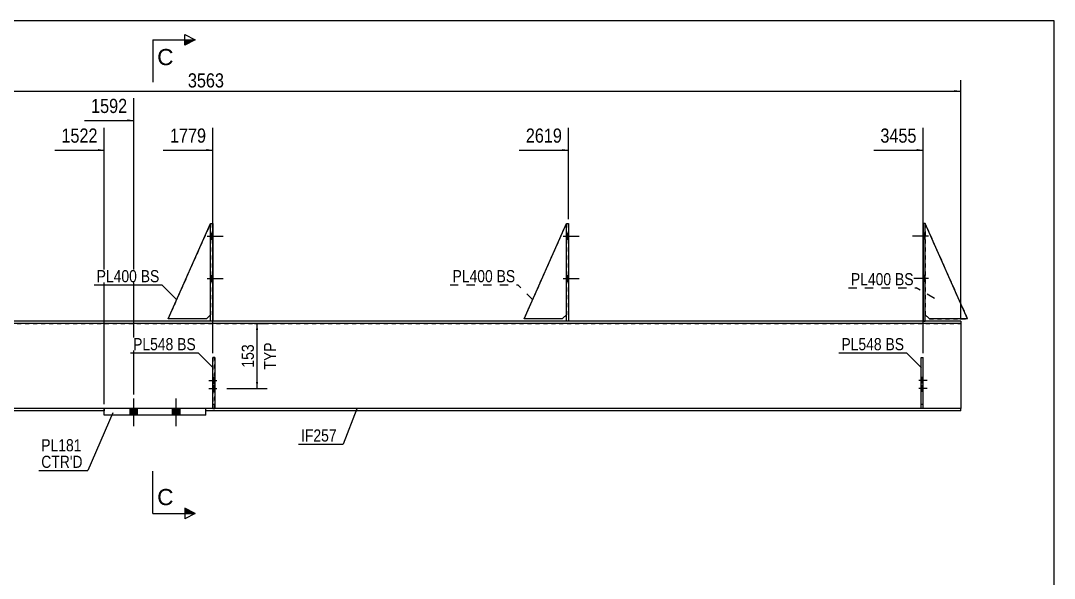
# Model space of a CAD drawing. Header units: millimetres. Extents: x -26 to 376, y -196 to 81.
# Drawn here: x 132.5 to 376.5, y -50.1 to 81.5 of the extents above; entities that cross this region are included whole.
import ezdxf

# ---------------------------------------------------------------- set-up
doc = ezdxf.new("R2010")
doc.units = ezdxf.units.MM
doc.linetypes.add('DXK_LINE_DOT1', pattern=[1.8814, 0.9407, -0.9407])
doc.linetypes.add('DXK_LINE_DOT2', pattern=[3.9198, 1.9599, -1.9599])
doc.styles.add('Arial', font='ARIAL.TTF', dxfattribs={"height": 0.2})
doc.styles.add('Arial Narrow', font='ARIALN.TTF', dxfattribs={"height": 0.2})

# ---------------------------------------------------------------- blocks, each defined once
blk = doc.blocks.new('Unknown-626819580-1211')
at = {"color": 5, "linetype": 'Continuous'}
for p, q in [((376.47, 81.47), (-23.53, 81.47)), ((376.47, -195.53), (376.47, 81.47))]:
    blk.add_line(p, q, dxfattribs=at)
blk = doc.blocks.new('Part-626819580-2484 - 1646')
at = {"color": 2, "linetype": 'Continuous'}
for p, q in [((345.01, -10), (345.01, 2)), ((345.01, 2), (345.51, 2)), ((345.51, -10), (345.51, 2)), ((345.51, -10), (345.01, -10))]:
    blk.add_line(p, q, dxfattribs=at)
blk = doc.blocks.new('Bolt-626819580-1850 - 1646')
at = {"linetype": 'Continuous'}
for points in [[(177.82, 29.93), (177.82, 31.33), (177.32, 31.33), (177.32, 29.93)], [(177.82, 29.93), (177.82, 31.33), (177.32, 31.33), (177.32, 29.93)], [(177.82, 29.93), (177.82, 31.33), (177.32, 31.33), (177.32, 29.93)], [(177.82, 19.93), (177.82, 21.33), (177.32, 21.33), (177.32, 19.93)], [(177.82, 19.93), (177.82, 21.33), (177.32, 21.33), (177.32, 19.93)], [(177.82, 19.93), (177.82, 21.33), (177.32, 21.33), (177.32, 19.93)]]:
    blk.add_hatch(color=3, dxfattribs=at).paths.add_polyline_path(points)
at = {"color": 3, "linetype": 'Continuous'}
for p, q in [((176.52, 30.63), (180.32, 30.63)), ((176.52, 30.63), (180.32, 30.63)), ((176.52, 30.63), (180.32, 30.63)), ((177.32, 31.33), (177.82, 31.33)), ((177.32, 31.33), (177.82, 31.33)), ((177.32, 31.33), (177.82, 31.33)), ((177.32, 29.93), (177.82, 29.93)), ((177.32, 29.93), (177.82, 29.93)), ((177.32, 29.93), (177.82, 29.93)), ((176.52, 20.63), (180.32, 20.63)), ((176.52, 20.63), (180.32, 20.63)), ((176.52, 20.63), (180.32, 20.63)), ((177.32, 21.33), (177.82, 21.33)), ((177.32, 21.33), (177.82, 21.33)), ((177.32, 21.33), (177.82, 21.33)), ((177.32, 19.93), (177.82, 19.93)), ((177.32, 19.93), (177.82, 19.93)), ((177.32, 19.93), (177.82, 19.93))]:
    blk.add_line(p, q, dxfattribs=at)
blk = doc.blocks.new('Bolt-626819580-1851 - 1646')
at = {"linetype": 'Continuous'}
for points in [[(261.82, 29.93), (261.82, 31.33), (261.32, 31.33), (261.32, 29.93)], [(261.82, 29.93), (261.82, 31.33), (261.32, 31.33), (261.32, 29.93)], [(261.82, 29.93), (261.82, 31.33), (261.32, 31.33), (261.32, 29.93)], [(261.82, 19.93), (261.82, 21.33), (261.32, 21.33), (261.32, 19.93)], [(261.82, 19.93), (261.82, 21.33), (261.32, 21.33), (261.32, 19.93)], [(261.82, 19.93), (261.82, 21.33), (261.32, 21.33), (261.32, 19.93)]]:
    blk.add_hatch(color=3, dxfattribs=at).paths.add_polyline_path(points)
at = {"color": 3, "linetype": 'Continuous'}
for p, q in [((260.52, 30.63), (264.32, 30.63)), ((260.52, 30.63), (264.32, 30.63)), ((260.52, 30.63), (264.32, 30.63)), ((261.32, 31.33), (261.82, 31.33)), ((261.32, 31.33), (261.82, 31.33)), ((261.32, 31.33), (261.82, 31.33)), ((261.32, 29.93), (261.82, 29.93)), ((261.32, 29.93), (261.82, 29.93)), ((261.32, 29.93), (261.82, 29.93)), ((260.52, 20.63), (264.32, 20.63)), ((260.52, 20.63), (264.32, 20.63)), ((260.52, 20.63), (264.32, 20.63)), ((261.32, 21.33), (261.82, 21.33)), ((261.32, 21.33), (261.82, 21.33)), ((261.32, 21.33), (261.82, 21.33)), ((261.32, 19.93), (261.82, 19.93)), ((261.32, 19.93), (261.82, 19.93)), ((261.32, 19.93), (261.82, 19.93))]:
    blk.add_line(p, q, dxfattribs=at)
blk = doc.blocks.new('Part-626819580-2497 - 1646')
at = {"color": 2, "linetype": 'Continuous'}
for p, q in [((167.32, 11.1), (177.32, 33.6)), ((176.32, 11.1), (167.32, 11.1)), ((177.32, 12.1), (176.32, 11.1))]:
    blk.add_line(p, q, dxfattribs=at)
blk = doc.blocks.new('Part-626819580-1787 - 1646')
at = {"color": 7, "linetype": 'DXK_LINE_DOT1'}
for p, q in [((345.01, -10), (345.01, 2)), ((345.01, 2), (345.51, 2)), ((345.51, -10), (345.51, 2)), ((345.01, -9), (345.51, -9)), ((345.51, -10), (345.01, -10))]:
    blk.add_line(p, q, dxfattribs=at)
blk = doc.blocks.new('Part-626819580-2488 - 1646')
at = {"color": 7, "linetype": 'DXK_LINE_DOT1'}
for p, q in [((177.82, 2), (177.82, -10)), ((178.32, 2), (177.82, 2)), ((178.32, -10), (178.32, 2)), ((177.82, -10), (178.32, -10))]:
    blk.add_line(p, q, dxfattribs=at)
blk = doc.blocks.new('Bolt-626819580-1846 - 1646')
at = {"linetype": 'Continuous'}
for points in [[(160.1, -10), (158.3, -10), (158.3, -11.6), (160.1, -11.6)], [(160.1, -10), (158.3, -10), (158.3, -11.6), (160.1, -11.6)], [(170.1, -10), (168.3, -10), (168.3, -11.6), (170.1, -11.6)], [(170.1, -10), (168.3, -10), (168.3, -11.6), (170.1, -11.6)]]:
    blk.add_hatch(color=3, dxfattribs=at).paths.add_polyline_path(points)
at = {"color": 3, "linetype": 'Continuous'}
for p, q in [((159.2, -14.2), (159.2, -7.7)), ((159.2, -14.2), (159.2, -7.7)), ((169.2, -14.2), (169.2, -7.7)), ((169.2, -14.2), (169.2, -7.7)), ((158.3, -11.6), (158.3, -10)), ((158.3, -11.6), (158.3, -10)), ((160.1, -11.6), (160.1, -10)), ((160.1, -11.6), (160.1, -10)), ((168.3, -11.6), (168.3, -10)), ((168.3, -11.6), (168.3, -10)), ((170.1, -11.6), (170.1, -10)), ((170.1, -11.6), (170.1, -10))]:
    blk.add_line(p, q, dxfattribs=at)
blk = doc.blocks.new('Part-626819580-1670 - 1646')
at = {"color": 2, "linetype": 'Continuous'}
for p, q in [((354.37, 10), (0, 10)), ((177.32, 10.6), (93.82, 10.6)), ((261.32, 10.6), (177.82, 10.6)), ((345.51, 10.6), (261.82, 10.6)), ((354.37, 10.6), (346.01, 10.6)), ((354.37, 10.6), (354.37, 10))]:
    blk.add_line(p, q, dxfattribs=at)
at = {"color": 7, "linetype": 'DXK_LINE_DOT1'}
blk.add_line((346.01, 10.6), (93.32, 10.6), dxfattribs=at)
blk = doc.blocks.new('Bolt-626819580-1848 - 1646')
at = {"linetype": 'Continuous'}
for points in [[(346.01, 29.93), (346.01, 31.33), (345.51, 31.33), (345.51, 29.93)], [(346.01, 29.93), (346.01, 31.33), (345.51, 31.33), (345.51, 29.93)], [(346.01, 29.93), (346.01, 31.33), (345.51, 31.33), (345.51, 29.93)], [(346.01, 19.93), (346.01, 21.33), (345.51, 21.33), (345.51, 19.93)], [(346.01, 19.93), (346.01, 21.33), (345.51, 21.33), (345.51, 19.93)], [(346.01, 19.93), (346.01, 21.33), (345.51, 21.33), (345.51, 19.93)]]:
    blk.add_hatch(color=3, dxfattribs=at).paths.add_polyline_path(points)
at = {"color": 3, "linetype": 'Continuous'}
for p, q in [((346.81, 30.63), (343.01, 30.63)), ((346.81, 30.63), (343.01, 30.63)), ((346.81, 30.63), (343.01, 30.63)), ((346.01, 31.33), (345.51, 31.33)), ((346.01, 31.33), (345.51, 31.33)), ((346.01, 31.33), (345.51, 31.33)), ((346.01, 29.93), (345.51, 29.93)), ((346.01, 29.93), (345.51, 29.93)), ((346.01, 29.93), (345.51, 29.93)), ((346.81, 20.63), (343.01, 20.63)), ((346.81, 20.63), (343.01, 20.63)), ((346.81, 20.63), (343.01, 20.63)), ((346.01, 21.33), (345.51, 21.33)), ((346.01, 21.33), (345.51, 21.33)), ((346.01, 21.33), (345.51, 21.33)), ((346.01, 19.93), (345.51, 19.93)), ((346.01, 19.93), (345.51, 19.93)), ((346.01, 19.93), (345.51, 19.93))]:
    blk.add_line(p, q, dxfattribs=at)
blk = doc.blocks.new('Part-626819580-1675 - 1646')
at = {"color": 2, "linetype": 'Continuous'}
for p, q in [((3.48, -10.6), (3.48, -10)), ((9.82, -10), (3.48, -10)), ((152.21, -10.6), (3.48, -10.6)), ((152.21, -10), (10.32, -10))]:
    blk.add_line(p, q, dxfattribs=at)
at = {"color": 7, "linetype": 'DXK_LINE_DOT1'}
for p, q in [((10.32, -10), (9.82, -10)), ((152.21, -10), (152.21, -10.6))]:
    blk.add_line(p, q, dxfattribs=at)
blk = doc.blocks.new('Part-626819580-1728 - 1646')
at = {"color": 2, "linetype": 'Continuous'}
for p, q in [((176.2, -10), (152.2, -10)), ((152.2, -11.6), (152.2, -10)), ((176.2, -11.6), (152.2, -11.6)), ((176.2, -11.6), (176.2, -10))]:
    blk.add_line(p, q, dxfattribs=at)
blk = doc.blocks.new('Part-626819580-1807 - 1646')
at = {"color": 2, "linetype": 'Continuous'}
for p, q in [((177.82, -10), (177.82, 2)), ((177.82, 2), (178.32, 2)), ((178.32, 2), (178.32, -10)), ((178.32, -10), (177.82, -10))]:
    blk.add_line(p, q, dxfattribs=at)
at = {"color": 7, "linetype": 'DXK_LINE_DOT1'}
blk.add_line((177.82, -9), (178.32, -9), dxfattribs=at)
blk = doc.blocks.new('Part-626819580-1782 - 1646')
at = {"color": 2, "linetype": 'Continuous'}
for p, q in [((346.01, 33.6), (345.51, 33.6)), ((345.51, 33.6), (345.51, 10.6)), ((346.01, 10.6), (346.01, 33.6)), ((345.51, 10.6), (346.01, 10.6))]:
    blk.add_line(p, q, dxfattribs=at)
blk = doc.blocks.new('Part-626819580-1792 - 1646')
at = {"color": 7, "linetype": 'DXK_LINE_DOT1'}
for p, q in [((346.01, 33.6), (346.01, 12.1)), ((356.01, 11.1), (346.01, 33.6)), ((346.01, 12.1), (347.01, 11.1)), ((347.01, 11.1), (356.01, 11.1))]:
    blk.add_line(p, q, dxfattribs=at)
blk = doc.blocks.new('Part-626819580-2495 - 1646')
at = {"color": 2, "linetype": 'Continuous'}
for p, q in [((356.01, 11.1), (346.01, 33.6)), ((347.01, 11.1), (346.01, 12.1)), ((356.01, 11.1), (347.01, 11.1))]:
    blk.add_line(p, q, dxfattribs=at)
blk = doc.blocks.new('Bolt-626819580-2500 - 1646')
at = {"color": 3, "linetype": 'DXK_LINE_DOT2'}
for p, q in [((346.46, -3.39), (343.16, -3.39)), ((345.51, -2.69), (345.01, -2.69)), ((345.51, -4.09), (345.01, -4.09)), ((345.51, -4.6), (345.01, -4.6)), ((346.46, -5.3), (343.16, -5.3)), ((345.51, -6), (345.01, -6))]:
    blk.add_line(p, q, dxfattribs=at)
blk = doc.blocks.new('Part-626819580-1802 - 1646')
at = {"color": 2, "linetype": 'Continuous'}
for p, q in [((177.32, 10.6), (177.32, 33.6)), ((177.32, 33.6), (177.82, 33.6)), ((177.82, 33.6), (177.82, 10.6)), ((177.82, 10.6), (177.32, 10.6))]:
    blk.add_line(p, q, dxfattribs=at)
blk = doc.blocks.new('Part-626819580-1812 - 1646')
at = {"color": 7, "linetype": 'DXK_LINE_DOT1'}
for p, q in [((167.32, 11.1), (177.32, 33.6)), ((177.32, 33.6), (177.32, 12.1)), ((176.32, 11.1), (167.32, 11.1)), ((177.32, 12.1), (176.32, 11.1))]:
    blk.add_line(p, q, dxfattribs=at)
blk = doc.blocks.new('Part-626819580-1817 - 1646')
at = {"color": 2, "linetype": 'Continuous'}
for p, q in [((261.32, 10.6), (261.32, 33.6)), ((261.32, 33.6), (261.82, 33.6)), ((261.82, 33.6), (261.82, 10.6)), ((261.82, 10.6), (261.32, 10.6))]:
    blk.add_line(p, q, dxfattribs=at)
blk = doc.blocks.new('Part-626819580-1839 - 1646')
at = {"color": 2, "linetype": 'Continuous'}
for p, q in [((177.82, -10), (176.21, -10)), ((354.37, -10.6), (176.21, -10.6)), ((345.01, -10), (178.32, -10)), ((354.37, -10), (345.51, -10)), ((354.37, -10.6), (354.37, -10))]:
    blk.add_line(p, q, dxfattribs=at)
at = {"color": 7, "linetype": 'DXK_LINE_DOT1'}
for p, q in [((176.21, -10.6), (176.21, -10)), ((178.32, -10), (177.82, -10)), ((345.51, -10), (345.01, -10))]:
    blk.add_line(p, q, dxfattribs=at)
blk = doc.blocks.new('Part-626819580-1844 - 1646')
at = {"color": 7, "linetype": 'DXK_LINE_DOT1'}
for p, q in [((0, 10), (354.37, 10)), ((345.01, -10), (10.32, -10)), ((354.37, -10), (345.51, -10))]:
    blk.add_line(p, q, dxfattribs=at)
at = {"color": 2, "linetype": 'Continuous'}
blk.add_line((354.37, 10), (354.37, -10), dxfattribs=at)
blk = doc.blocks.new('Part-626819580-2487 - 1646')
at = {"color": 7, "linetype": 'DXK_LINE_DOT1'}
for p, q in [((251.32, 11.1), (261.32, 33.6)), ((261.32, 33.6), (261.32, 12.1)), ((260.32, 11.1), (251.32, 11.1)), ((261.32, 12.1), (260.32, 11.1))]:
    blk.add_line(p, q, dxfattribs=at)
blk = doc.blocks.new('Part-626819580-2498 - 1646')
at = {"color": 2, "linetype": 'Continuous'}
for p, q in [((251.32, 11.1), (261.32, 33.6)), ((260.32, 11.1), (251.32, 11.1)), ((261.32, 12.1), (260.32, 11.1))]:
    blk.add_line(p, q, dxfattribs=at)
blk = doc.blocks.new('Bolt-626819580-2506 - 1646')
at = {"linetype": 'Continuous'}
for points in [[(177.82, -2.69), (177.82, -4.09), (178.32, -4.09), (178.32, -2.69)], [(177.82, -4.6), (177.82, -6), (178.32, -6), (178.32, -4.6)]]:
    blk.add_hatch(color=3, dxfattribs=at).paths.add_polyline_path(points)
at = {"color": 3, "linetype": 'Continuous'}
for p, q in [((177.02, -3.39), (178.32, -3.39)), ((177.82, -2.69), (178.32, -2.69)), ((177.82, -4.09), (178.32, -4.09)), ((177.82, -4.6), (178.32, -4.6)), ((177.02, -5.3), (178.32, -5.3)), ((177.82, -6), (178.32, -6))]:
    blk.add_line(p, q, dxfattribs=at)
blk = doc.blocks.new('Bolt-626819580-2509 - 1646')
at = {"linetype": 'Continuous'}
for points in [[(345.51, -4.09), (345.51, -2.69), (345.01, -2.69), (345.01, -4.09)], [(345.51, -6), (345.51, -4.6), (345.01, -4.6), (345.01, -6)]]:
    blk.add_hatch(color=3, dxfattribs=at).paths.add_polyline_path(points)
at = {"color": 3, "linetype": 'Continuous'}
for p, q in [((345.51, -2.69), (345.01, -2.69)), ((346.31, -3.39), (345.01, -3.39)), ((345.51, -4.09), (345.01, -4.09)), ((345.51, -4.6), (345.01, -4.6)), ((346.31, -5.3), (345.01, -5.3)), ((345.51, -6), (345.01, -6))]:
    blk.add_line(p, q, dxfattribs=at)
blk = doc.blocks.new('Bolt-626819580-2512 - 1646')
at = {"color": 3, "linetype": 'DXK_LINE_DOT2'}
for p, q in [((176.87, -3.39), (180.17, -3.39)), ((177.82, -2.69), (178.32, -2.69)), ((177.82, -4.09), (178.32, -4.09)), ((177.82, -4.6), (178.32, -4.6)), ((176.87, -5.3), (180.17, -5.3)), ((177.82, -6), (178.32, -6))]:
    blk.add_line(p, q, dxfattribs=at)
blk = doc.blocks.new('StraightDimension-626819580-3883 - 1646')
at = {"linetype": 'Continuous'}
blk.add_hatch(color=4, dxfattribs=at).paths.add_polyline_path([(352.87, 65.11), (354.37, 64.86), (352.87, 64.61)])
at = {"color": 4, "linetype": 'Continuous'}
for p, q in [((354.37, 11), (354.37, 67.46)), ((-1.91, 64.86), (354.37, 64.86))]:
    blk.add_line(p, q, dxfattribs=at)
at = {"color": 0}
blk.add_wipeout([(181.19, 65.01), (181.19, 69.91), (171.26, 69.91), (171.26, 65.01)], dxfattribs=at)
at = {"color": 4, "style": 'Arial Narrow'}
blk.add_text('3563', height=3.34, dxfattribs=at).set_placement((171.96, 65.71))
blk = doc.blocks.new('StraightDimension-626819580-4373 - 1646')
at = {"linetype": 'Continuous'}
blk.add_hatch(color=4, dxfattribs=at).paths.add_polyline_path([(344.01, 51.19), (345.51, 50.94), (344.01, 50.69)])
at = {"color": 4, "linetype": 'Continuous'}
for p, q in [((345.51, 3), (345.51, 56.19)), ((333.85, 50.94), (345.51, 50.94))]:
    blk.add_line(p, q, dxfattribs=at)
at = {"color": 0}
blk.add_wipeout([(344.65, 51.99), (344.65, 56.89), (334.72, 56.89), (334.72, 51.99)], dxfattribs=at)
at = {"color": 4, "style": 'Arial Narrow'}
blk.add_text('3455', height=3.34, dxfattribs=at).set_placement((335.42, 52.69))
blk = doc.blocks.new('StraightDimension-626819580-4374 - 1646')
at = {"linetype": 'Continuous'}
blk.add_hatch(color=4, dxfattribs=at).paths.add_polyline_path([(260.32, 51.19), (261.82, 50.94), (260.32, 50.69)])
at = {"color": 4, "linetype": 'Continuous'}
for p, q in [((261.82, 34.6), (261.82, 56.19)), ((250.17, 50.94), (261.82, 50.94))]:
    blk.add_line(p, q, dxfattribs=at)
at = {"color": 0}
blk.add_wipeout([(260.96, 51.99), (260.96, 56.89), (251.03, 56.89), (251.03, 51.99)], dxfattribs=at)
at = {"color": 4, "style": 'Arial Narrow'}
blk.add_text('2619', height=3.34, dxfattribs=at).set_placement((251.73, 52.69))
blk = doc.blocks.new('StraightDimension-626819580-4375 - 1646')
at = {"linetype": 'Continuous'}
blk.add_hatch(color=4, dxfattribs=at).paths.add_polyline_path([(176.32, 51.19), (177.82, 50.94), (176.32, 50.69)])
at = {"color": 4, "linetype": 'Continuous'}
for p, q in [((177.82, 3), (177.82, 56.19)), ((166.16, 50.94), (177.82, 50.94))]:
    blk.add_line(p, q, dxfattribs=at)
at = {"color": 0}
blk.add_wipeout([(176.96, 51.99), (176.96, 56.89), (167.03, 56.89), (167.03, 51.99)], dxfattribs=at)
at = {"color": 4, "style": 'Arial Narrow'}
blk.add_text('1779', height=3.34, dxfattribs=at).set_placement((167.73, 52.69))
blk = doc.blocks.new('StraightDimension-626819580-4376 - 1646')
at = {"linetype": 'Continuous'}
blk.add_hatch(color=4, dxfattribs=at).paths.add_polyline_path([(157.7, 58.19), (159.2, 57.94), (157.7, 57.69)])
at = {"color": 4, "linetype": 'Continuous'}
for p, q in [((159.2, -6.7), (159.2, 63.19)), ((147.55, 57.94), (159.2, 57.94))]:
    blk.add_line(p, q, dxfattribs=at)
at = {"color": 0}
blk.add_wipeout([(158.34, 58.99), (158.34, 63.89), (148.41, 63.89), (148.41, 58.99)], dxfattribs=at)
at = {"color": 4, "style": 'Arial Narrow'}
blk.add_text('1592', height=3.34, dxfattribs=at).set_placement((149.11, 59.69))
blk = doc.blocks.new('StraightDimension-626819580-4377 - 1646')
at = {"linetype": 'Continuous'}
blk.add_hatch(color=4, dxfattribs=at).paths.add_polyline_path([(150.71, 51.19), (152.21, 50.94), (150.71, 50.69)])
at = {"color": 4, "linetype": 'Continuous'}
for p, q in [((152.21, -9), (152.21, 56.19)), ((140.55, 50.94), (152.21, 50.94))]:
    blk.add_line(p, q, dxfattribs=at)
at = {"color": 0}
blk.add_wipeout([(151.34, 51.99), (151.34, 56.89), (141.41, 56.89), (141.41, 51.99)], dxfattribs=at)
at = {"color": 4, "style": 'Arial Narrow'}
blk.add_text('1522', height=3.34, dxfattribs=at).set_placement((142.11, 52.69))
blk = doc.blocks.new('StraightDimension-626819580-4717 - 1646')
at = {"linetype": 'Continuous'}
for points in [[(188.03, 8.5), (188.28, 10), (188.53, 8.5)], [(188.53, -3.8), (188.28, -5.3), (188.03, -3.8)]]:
    blk.add_hatch(color=7, dxfattribs=at).paths.add_polyline_path(points)
at = {"color": 7, "linetype": 'Continuous'}
for p, q in [((187.72, 10), (190.68, 10)), ((188.28, -5.3), (188.28, 10)), ((181.17, -5.3), (190.68, -5.3))]:
    blk.add_line(p, q, dxfattribs=at)
at = {"color": 0}
blk.add_wipeout([(188.13, 5.69), (183.93, 5.69), (183.93, -0.99), (188.13, -0.99)], dxfattribs=at)
at = {"color": 3, "style": 'Arial Narrow'}
blk.add_text('153', height=2.863, rotation=90.0002, dxfattribs=at).set_placement((187.53, -0.39))
at = {"color": 0, "linetype": 'Continuous'}
blk.add_wipeout([(193.38, 6.15), (189.18, 6.15), (189.18, -1.44), (193.38, -1.44)], dxfattribs=at)
at = {"color": 3, "linetype": 'Continuous', "style": 'Arial Narrow'}
blk.add_text('TYP', height=2.863, rotation=90.0002, dxfattribs=at).set_placement((192.78, -0.84))
blk = doc.blocks.new('Mark-626819580-1724 - 1646')
at = {"color": 7, "linetype": 'Continuous'}
blk.add_line((154.22, -11.04), (148.35, -24.64), dxfattribs=at)
at = {"color": 0}
blk.add_wipeout([(146.85, -20.14), (146.85, -17.14), (137.35, -17.14), (137.35, -20.14)], dxfattribs=at)
blk.add_wipeout([(146.85, -20.14), (146.85, -17.14), (137.35, -17.14), (137.35, -20.14)], dxfattribs=at)
blk.add_wipeout([(147.1, -24.04), (147.1, -21.04), (137.35, -21.04), (137.35, -24.04)], dxfattribs=at)
blk.add_wipeout([(147.1, -24.04), (147.1, -21.04), (137.35, -21.04), (137.35, -24.04)], dxfattribs=at)
at = {"color": 7, "linetype": 'Continuous'}
blk.add_line((136.75, -24.64), (148.35, -24.64), dxfattribs=at)
at = {"color": 3, "style": 'Arial Narrow'}
blk.add_text('PL181', height=2.863, dxfattribs=at).set_placement((137.35, -20.14))
at = {"color": 1, "style": 'Arial Narrow'}
blk.add_text("CTR'D", height=2.863, dxfattribs=at).set_placement((137.35, -24.04))
blk = doc.blocks.new('MarkSet-626819580-4299 - 1646')
at = {"color": 0}
blk.add_wipeout([(337.97, 19.04), (337.97, 22.04), (328.46, 22.04), (328.46, 19.04)], dxfattribs=at)
blk.add_wipeout([(337.97, 19.04), (337.97, 22.04), (328.46, 22.04), (328.46, 19.04)], dxfattribs=at)
blk.add_wipeout([(343.25, 19.04), (343.25, 22.04), (338.87, 22.04), (338.87, 19.04)], dxfattribs=at)
blk.add_wipeout([(343.25, 19.04), (343.25, 22.04), (338.87, 22.04), (338.87, 19.04)], dxfattribs=at)
at = {"color": 7, "linetype": 'DXK_LINE_DOT2'}
for p in [(327.86, 18.44), (348.18, 15.94)]:
    blk.add_line(p, (343.85, 18.44), dxfattribs=at)
at = {"color": 3, "style": 'Arial Narrow'}
for s, p in [('PL400', (328.46, 19.04)), ('BS', (338.87, 19.04))]:
    blk.add_text(s, height=2.863, dxfattribs=at).set_placement(p)
blk = doc.blocks.new('MarkSet-626819580-2691 - 1646')
at = {"color": 0}
blk.add_wipeout([(243.93, 19.76), (243.93, 22.76), (234.43, 22.76), (234.43, 19.76)], dxfattribs=at)
blk.add_wipeout([(243.93, 19.76), (243.93, 22.76), (234.43, 22.76), (234.43, 19.76)], dxfattribs=at)
blk.add_wipeout([(249.22, 19.76), (249.22, 22.76), (244.83, 22.76), (244.83, 19.76)], dxfattribs=at)
blk.add_wipeout([(249.22, 19.76), (249.22, 22.76), (244.83, 22.76), (244.83, 19.76)], dxfattribs=at)
at = {"color": 7, "linetype": 'DXK_LINE_DOT2'}
for p in [(233.83, 19.16), (253.35, 15.63)]:
    blk.add_line(p, (249.82, 19.16), dxfattribs=at)
at = {"color": 3, "style": 'Arial Narrow'}
for s, p in [('PL400', (234.43, 19.76)), ('BS', (244.83, 19.76))]:
    blk.add_text(s, height=2.863, dxfattribs=at).set_placement(p)
blk = doc.blocks.new('Mark-626819580-1835 - 1646')
at = {"color": 7, "linetype": 'Continuous'}
blk.add_line((211.87, -10.15), (208.58, -18.44), dxfattribs=at)
at = {"color": 0}
blk.add_wipeout([(207.08, -17.84), (207.08, -14.84), (198.67, -14.84), (198.67, -17.84)], dxfattribs=at)
blk.add_wipeout([(207.08, -17.84), (207.08, -14.84), (198.67, -14.84), (198.67, -17.84)], dxfattribs=at)
at = {"color": 7, "linetype": 'Continuous'}
blk.add_line((198.07, -18.44), (208.58, -18.44), dxfattribs=at)
at = {"color": 3, "style": 'Arial Narrow'}
blk.add_text('IF257', height=2.863, dxfattribs=at).set_placement((198.67, -17.84))
blk = doc.blocks.new('SectionMark-626819580-2064 - 1646')
at = {"linetype": 'Continuous'}
for points in [[(171.21, 75.73), (171.21, 76.98), (173.71, 76.98)], [(171.21, -34.84), (171.21, -33.59), (173.71, -34.84)]]:
    blk.add_hatch(color=30, dxfattribs=at).paths.add_polyline_path(points)
at = {"color": 30, "linetype": 'Continuous'}
for p, q in [((171.21, 75.73), (171.21, 78.23)), ((171.21, 78.23), (173.71, 76.98)), ((163.71, 76.98), (173.71, 76.98)), ((173.71, 76.98), (171.21, 75.73)), ((173.71, -34.84), (171.21, -33.59)), ((171.21, -33.59), (171.21, -36.09)), ((163.71, -34.84), (173.71, -34.84)), ((173.71, -34.84), (171.21, -36.09))]:
    blk.add_line(p, q, dxfattribs=at)
at = {"color": 0, "linetype": 'Continuous'}
for points in [[(168.56, 70.98), (168.56, 74.98), (164.71, 74.98), (164.71, 70.98)], [(168.56, -32.84), (168.56, -28.84), (164.71, -28.84), (164.71, -32.84)]]:
    blk.add_wipeout(points, dxfattribs=at)
at = {"color": 30, "linetype": 'Continuous'}
for p, q in [((163.71, 76.98), (163.71, 66.98)), ((163.71, -34.84), (163.71, -24.84))]:
    blk.add_line(p, q, dxfattribs=at)
at = {"color": 96, "linetype": 'Continuous', "style": 'Arial'}
for p in [(164.71, 70.98), (164.71, -32.84)]:
    blk.add_text('C', height=3.82, dxfattribs=at).set_placement(p)
blk = doc.blocks.new('MarkSet-626819580-4286 - 1646')
at = {"color": 0}
blk.add_wipeout([(168.53, 3.71), (168.53, 6.71), (159.03, 6.71), (159.03, 3.71)], dxfattribs=at)
blk.add_wipeout([(168.53, 3.71), (168.53, 6.71), (159.03, 6.71), (159.03, 3.71)], dxfattribs=at)
blk.add_wipeout([(173.82, 3.71), (173.82, 6.71), (169.43, 6.71), (169.43, 3.71)], dxfattribs=at)
blk.add_wipeout([(173.82, 3.71), (173.82, 6.71), (169.43, 6.71), (169.43, 3.71)], dxfattribs=at)
at = {"color": 7, "linetype": 'Continuous'}
for p in [(158.43, 3.11), (177.95, -0.43)]:
    blk.add_line(p, (174.42, 3.11), dxfattribs=at)
at = {"color": 3, "style": 'Arial Narrow'}
for s, p in [('PL548', (159.03, 3.71)), ('BS', (169.43, 3.71))]:
    blk.add_text(s, height=2.863, dxfattribs=at).set_placement(p)
blk = doc.blocks.new('MarkSet-626819580-4280 - 1646')
at = {"color": 0}
blk.add_wipeout([(159.93, 19.76), (159.93, 22.76), (150.43, 22.76), (150.43, 19.76)], dxfattribs=at)
blk.add_wipeout([(159.93, 19.76), (159.93, 22.76), (150.43, 22.76), (150.43, 19.76)], dxfattribs=at)
blk.add_wipeout([(165.22, 19.76), (165.22, 22.76), (160.83, 22.76), (160.83, 19.76)], dxfattribs=at)
blk.add_wipeout([(165.22, 19.76), (165.22, 22.76), (160.83, 22.76), (160.83, 19.76)], dxfattribs=at)
at = {"color": 7, "linetype": 'Continuous'}
for p in [(149.83, 19.16), (169.35, 15.63)]:
    blk.add_line(p, (165.82, 19.16), dxfattribs=at)
at = {"color": 3, "style": 'Arial Narrow'}
for s, p in [('PL400', (150.43, 19.76)), ('BS', (160.83, 19.76))]:
    blk.add_text(s, height=2.863, dxfattribs=at).set_placement(p)
blk = doc.blocks.new('MarkSet-626819580-4293 - 1646')
at = {"color": 0}
blk.add_wipeout([(335.72, 3.71), (335.72, 6.71), (326.22, 6.71), (326.22, 3.71)], dxfattribs=at)
blk.add_wipeout([(335.72, 3.71), (335.72, 6.71), (326.22, 6.71), (326.22, 3.71)], dxfattribs=at)
blk.add_wipeout([(341, 3.71), (341, 6.71), (336.62, 6.71), (336.62, 3.71)], dxfattribs=at)
blk.add_wipeout([(341, 3.71), (341, 6.71), (336.62, 6.71), (336.62, 3.71)], dxfattribs=at)
at = {"color": 7, "linetype": 'Continuous'}
for p in [(325.62, 3.11), (345.14, -0.43)]:
    blk.add_line(p, (341.6, 3.11), dxfattribs=at)
at = {"color": 3, "style": 'Arial Narrow'}
for s, p in [('PL548', (326.22, 3.71)), ('BS', (336.62, 3.71))]:
    blk.add_text(s, height=2.863, dxfattribs=at).set_placement(p)

msp = doc.modelspace()

# ---------------------------------------------------------------- block references
for name in ['Unknown-626819580-1211', 'Part-626819580-2497 - 1646', 'Part-626819580-1812 - 1646', 'Part-626819580-1802 - 1646', 'Part-626819580-2487 - 1646', 'Part-626819580-2498 - 1646', 'Part-626819580-1817 - 1646', 'Part-626819580-1782 - 1646', 'Part-626819580-1792 - 1646', 'Part-626819580-2495 - 1646', 'Bolt-626819580-1850 - 1646', 'Bolt-626819580-1851 - 1646', 'Bolt-626819580-1848 - 1646', 'Part-626819580-1670 - 1646', 'Part-626819580-1844 - 1646', 'Part-626819580-2488 - 1646', 'Part-626819580-1807 - 1646', 'Part-626819580-2484 - 1646', 'Part-626819580-1787 - 1646', 'Bolt-626819580-2512 - 1646', 'Bolt-626819580-2506 - 1646', 'Bolt-626819580-2500 - 1646', 'Bolt-626819580-2509 - 1646', 'Bolt-626819580-1846 - 1646', 'Part-626819580-1675 - 1646', 'Part-626819580-1728 - 1646', 'Part-626819580-1839 - 1646']:
    msp.add_blockref(name, (0, 0))

# ---------------------------------------------------------------- next in the draw order: block references
for name in ['StraightDimension-626819580-3883 - 1646', 'Mark-626819580-1724 - 1646', 'Mark-626819580-1835 - 1646']:
    msp.add_blockref(name, (0, 0))

# ---------------------------------------------------------------- next in the draw order: block references
for name in ['StraightDimension-626819580-4376 - 1646', 'StraightDimension-626819580-4375 - 1646', 'StraightDimension-626819580-4374 - 1646', 'StraightDimension-626819580-4373 - 1646', 'MarkSet-626819580-2691 - 1646', 'StraightDimension-626819580-4717 - 1646']:
    msp.add_blockref(name, (0, 0))

# ---------------------------------------------------------------- next in the draw order: block references
for name in ['SectionMark-626819580-2064 - 1646', 'StraightDimension-626819580-4377 - 1646', 'MarkSet-626819580-4299 - 1646', 'MarkSet-626819580-4293 - 1646']:
    msp.add_blockref(name, (0, 0))

# ---------------------------------------------------------------- next in the draw order: block references
for name in ['MarkSet-626819580-4280 - 1646', 'MarkSet-626819580-4286 - 1646']:
    msp.add_blockref(name, (0, 0))

doc.saveas('drawing.dxf')
